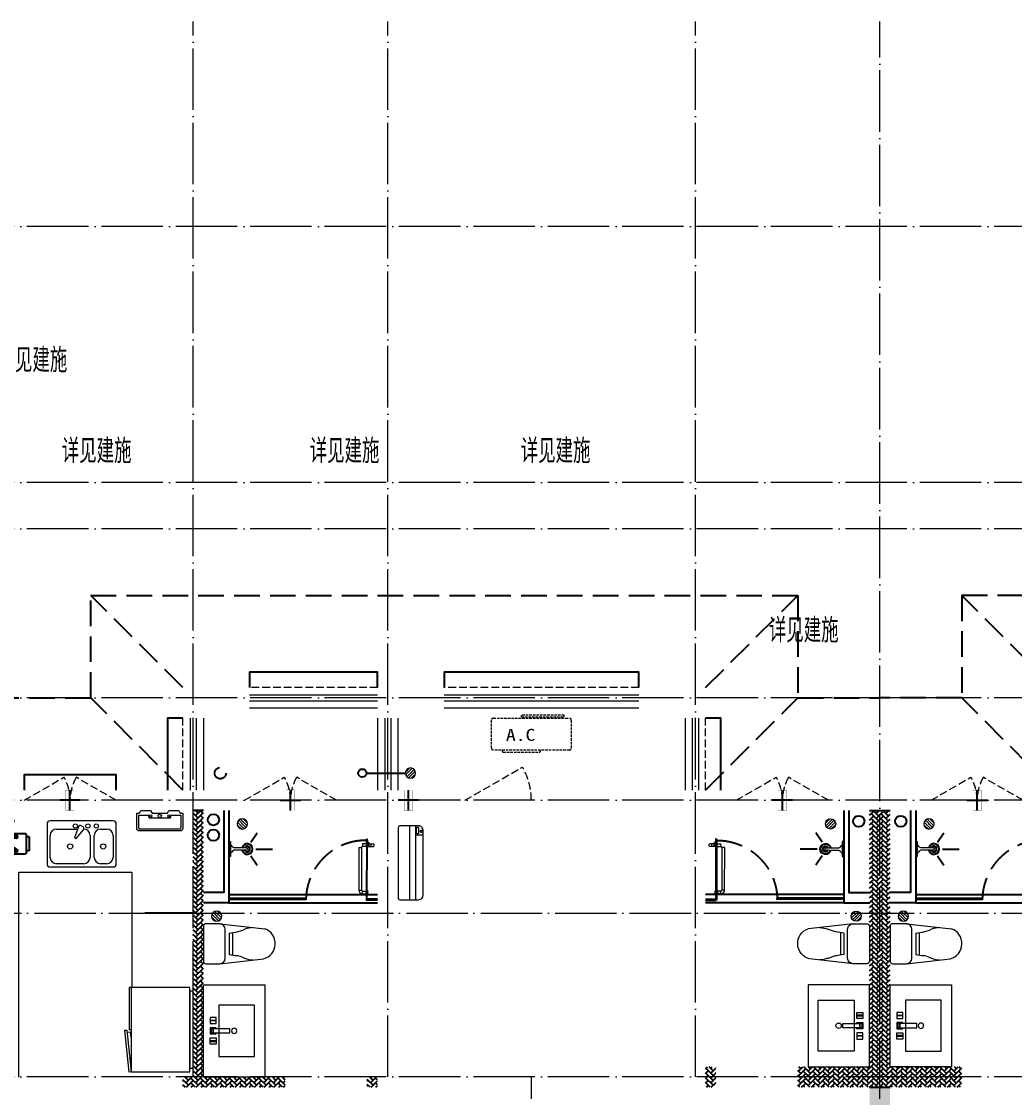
# Model space of a CAD drawing. Extents: x 27938 to 983267, y -209821 to 1628073.
# Drawn here: x 698442 to 708131, y 679657 to 690157 of the extents above; entities that cross this region are included whole.
import ezdxf

# ---------------------------------------------------------------- set-up
doc = ezdxf.new("R2010")
doc.units = 0
doc.header["$LTSCALE"] = 1000
doc.header["$MEASUREMENT"] = 0
doc.linetypes.add('DASH', pattern=[0.35, 0.25, -0.1])
doc.linetypes.add('DOTE', pattern=[2.42, 2, -0.2, 0.02, -0.2])
for name, color, linetype in [('$RECOVER_210609100354-13', 7, 'Continuous'), ('$RECOVER_210609100354-32', 7, 'Continuous'), ('AH-FURNITURE', 1, 'Continuous'), ('IP-bath&kitchen-JOHNSON', 4, 'Continuous'), ('P-bath&kitchen-JOHNSON', 4, 'Continuous'), ('PUB_TEXT', 4, 'Continuous'), ('VPIPE-中水', 122, 'Continuous'), ('VPIPE-凝结', 150, 'Continuous'), ('VPIPE-雨水', 4, 'DASH'), ('保温', 6, 'Continuous'), ('卫生间', 6, 'Continuous'), ('建筑-排气道', 9, 'Continuous'), ('机电标识类', 1, 'Continuous'), ('看线', 251, 'Continuous')]:
    doc.layers.add(name, color=color, linetype=linetype)
for name, color, linetype, lineweight in [('DOTE', 19, 'DOTE', 9), ('LVTRY', 1, 'Continuous', 13), ('PUB_HATCH', 8, 'Continuous', 9), ('WINDOW', 144, 'Continuous', 15), ('平面-栏杆', 135, 'Continuous', 15), ('平面-看线', 45, 'Continuous', 15), ('平面-空调室内机', 176, 'Continuous', 9), ('平面-空调预留孔', 173, 'Continuous', 15), ('空调', 76, 'Continuous', 13), ('立面-洞口示意', 152, 'Continuous', 13)]:
    doc.layers.add(name, color=color, linetype=linetype, lineweight=lineweight)
doc.styles.add('_TCH_AXIS', font='COMPLEX', dxfattribs={"bigfont": 'GBCBIG'})
doc.styles.add('DIM_FONT', font='SIMPLEX.shx', dxfattribs={"width": 0.56})
doc.styles.add('黑体', font='')
doc.styles.get('黑体').set_extended_font_data('SimHei')
pattern_1 = [(45, (0, 0), (0, 47.4157523), [100.584, -33.528]), (135, (23.708, 23.708), (3e-15, 47.4157523), [100.584, -33.528])]

# ---------------------------------------------------------------- blocks, each defined once
blk = doc.blocks.new('rrrrrrrrrrrra')
for p, q in [((-112, 459), (-112, 324)), ((253, 484), (-87, 484)), ((278, 324), (278, 459)), ((-112, 324), (-64, -103)), ((278, 324), (228, -116)), ((-59, 271), (224, 271)), ((-21, 232), (-34, 154)), ((186, 232), (-21, 232)), ((186, 232), (199, 154)), ((191, 200), (-26, 200))]:
    blk.add_line(p, q)
for centre, radius, start, end in [((-87, 459), 25, 90, 180), ((253, 459), 25, 0, 90), ((-59, 324), 53.3, 180, 270), ((224, 324), 53.3, 270, 0), ((-323, 210), 294, 333.5369, 351.4828), ((488, 210), 294, 188.5172, 206.4631), ((149, -3), 224, 158.5202, 180), ((16, -3), 224, 0, 21.4798), ((84, -64), 153, 195.0773, 340.1181)]:
    blk.add_arc(centre, radius, start, end)
blk = doc.blocks.new('A$C1E0F638F')
for points in [[(500, 435), (500, 85), (0, 85), (0, 435)], [(270, 30), (230, 30), (230, 195), (270, 195)], [(120, 0), (180, 0), (180, 60), (120, 60)], [(147, 55), (153, 55), (153, 5), (147, 5)], [(230, 30), (270, 30), (270, 10), (230, 10)], [(380, 0), (320, 0), (320, 60), (380, 60)], [(353, 55), (347, 55), (347, 5), (353, 5)]]:
    blk.add_lwpolyline(points, close=True)
blk.add_lwpolyline([(270, 60), (280, 60), (280, 0), (220, 0), (220, 60), (230, 60)])
blk.add_circle((250, 236), 26)
blk = doc.blocks.new('$lvtry$00000171')
for p, q in [((-74, 11), (-11, 74)), ((-70, -27), (27, 70)), ((-53, -53), (53, 53)), ((-27, -70), (70, 27)), ((11, -74), (74, -11))]:
    blk.add_line(p, q)
blk.add_circle((0, 0), 75)
blk.add_point((0, 0))
blk = doc.blocks.new('135')
blk.add_hatch(color=256).paths.add_polyline_path([(5, 2), (4, -1), (-5, 2), (-4, 5)])
for p, q in [((-6, 19), (-3, 19)), ((-3, 19), (-6, 19)), ((-6, 3), (5, -2)), ((-6, 3), (-5, 3)), ((-5, 11), (-5, 31)), ((5, 11), (-5, 11)), ((5, 10), (-5, 10)), ((-5, 3), (-4, 6)), ((-4, 6), (5, 2)), ((0, 0), (0, 39)), ((6, 19), (3, 19)), ((3, 19), (6, 19)), ((4, -1), (5, 2)), ((5, 11), (5, 32)), ((4, -1), (6, -2))]:
    blk.add_line(p, q)
for centre, radius, start, end in [((6, 16), 13.5, 151.0147, 204.8403), ((13, 4), 20.5, 163.0924, 182.0012), ((-6, 4), 1, 184.2275, 248.4661), ((-5, 22), 0.5, 335.7643, 151.0147), ((4, 18), 9.42, 155.7643, 171.9773), ((9, 15), 14.6, 166.278, 198.0953), ((14, 4), 19.5, 163.7443, 182.5269), ((-5, 3), 0.5, 181.9385, 247.2597), ((5, 22), 0.5, 29.8425, 204.574), ((-6, 17), 11.7, 10.475, 24.574), ((-6, 15), 12.4, 338.6449, 16.0476), ((29, 7), 24, 172.9439, 199.2318), ((-6, 16), 13.4, 334.9111, 29.8425), ((26, 6), 20.6, 169.1454, 199.9526), ((6, -1), 1.17, 247.4597, 19.9526), ((6, -1), 0.5, 247.4597, 19.2318)]:
    blk.add_arc(centre, radius, start, end)
blk.add_open_spline([(-5, 31), (-4, 31), (-2, 33), (1, 29), (3, 31), (5, 32)], degree=3, knots=[0, 0, 0, 0, 3.066329, 6.218313, 11.124135, 11.124135, 11.124135, 11.124135])
blk = doc.blocks.new('SDFAWERAWER')
at = {"layer": 'LVTRY', "color": 1}
for p, q in [((593941, -1242210), (593784, -1242595)), ((593965, -1242220), (593807, -1242604)), ((593941, -1242210), (593965, -1242220)), ((593988, -1242191), (593978, -1242214)), ((594007, -1242226), (593978, -1242214)), ((594017, -1242203), (593988, -1242191)), ((594016, -1242220), (594027, -1242193)), ((594016, -1242220), (594022, -1242223)), ((594026, -1242204), (594018, -1242222)), ((594018, -1242222), (594021, -1242220)), ((594025, -1242211), (594021, -1242220)), ((594023, -1242221), (594022, -1242223)), ((594022, -1242223), (594024, -1242222)), ((594023, -1242211), (594030, -1242194)), ((594024, -1242221), (594024, -1242222)), ((594025, -1242211), (594031, -1242197)), ((594027, -1242193), (594033, -1242195)), ((594028, -1242234), (594078, -1242255)), ((594030, -1242194), (594031, -1242197)), ((594032, -1242197), (594033, -1242195)), ((594033, -1242195), (594034, -1242197)), ((594034, -1242198), (594034, -1242197)), ((594047, -1242201), (594036, -1242229)), ((594036, -1242229), (594039, -1242230)), ((594037, -1242211), (594088, -1242232)), ((594039, -1242230), (594045, -1242214)), ((594039, -1242230), (594042, -1242228)), ((594042, -1242228), (594051, -1242205)), ((594050, -1242202), (594043, -1242218)), ((594047, -1242201), (594050, -1242202)), ((594050, -1242202), (594051, -1242205)), ((594057, -1242246), (594067, -1242223)), ((593784, -1242595), (593807, -1242604)), ((593803, -1242641), (593813, -1242618)), ((593803, -1242641), (593833, -1242653)), ((593813, -1242618), (593842, -1242630)), ((593842, -1242630), (593833, -1242653)), ((593834, -1242656), (593833, -1242653)), ((593845, -1242629), (593834, -1242656)), ((593836, -1242657), (593834, -1242656)), ((593848, -1242630), (593836, -1242657)), ((593845, -1242629), (593842, -1242630)), ((593848, -1242630), (593845, -1242629)), ((593847, -1242662), (593858, -1242634)), ((593847, -1242662), (593850, -1242663)), ((593850, -1242663), (593861, -1242635)), ((593852, -1242662), (593862, -1242637)), ((593858, -1242634), (593861, -1242635)), ((593861, -1242635), (593862, -1242637))]:
    blk.add_line(p, q, dxfattribs=at)
blk.add_lwpolyline([(593823, -1242717), (594046, -1242174), (594037, -1242170), (593814, -1242713)], close=True, dxfattribs=at)
blk.add_arc((594075, -1242240), 15.3, 281.7932, 33.7019, dxfattribs=at)
for centre, major_axis, start_param, end_param in [((593974, -1242224), (3.93, 9.6), 0, 1.570796), ((593817, -1242608), (13.5, 33.1), 1.570796, 3.141593), ((593817, -1242608), (3.93, 9.6), 1.570796, 3.141593)]:
    blk.add_ellipse(centre, major_axis=major_axis, ratio=1, start_param=start_param, end_param=end_param, dxfattribs=at)
at = {"layer": 'P-bath&kitchen-JOHNSON', "color": 8, "linetype": 'DASH'}
blk.add_arc((593810, -1242714), 586, 67.5369, 157.1325, dxfattribs=at)
at = {"layer": 'LVTRY', "color": 1, "xscale": -1, "rotation": 157.7329157530927}
blk.add_blockref('135', (594045, -1242162), dxfattribs=at)
blk = doc.blocks.new('A$C5DCB2F21')
at = {"layer": 'IP-bath&kitchen-JOHNSON', "color": 8}
for p, q in [((-68, -213), (-158, -275)), ((0, -261), (0, -425)), ((68, -213), (158, -275))]:
    blk.add_line(p, q, dxfattribs=at)
at = {"layer": 'IP-bath&kitchen-JOHNSON', "color": 250}
for centre, major_axis, ratio, start_param, end_param in [((0, -179), (-51, 0), 0.990052, -1.36297, 4.504563), ((0, -178), (-26.8, 0), 0.994812, -1.167677, 4.309269)]:
    blk.add_ellipse(centre, major_axis=major_axis, ratio=ratio, start_param=start_param, end_param=end_param, dxfattribs=at)
at = {"layer": 'LVTRY', "color": 1}
for p, q in [((74, 0), (-74, 0)), ((-10, -174), (-10, -49)), ((11, -174), (11, -49))]:
    blk.add_line(p, q, dxfattribs=at)
blk.add_lwpolyline([(74, 0), (74, -16), (-74, -16), (-74, 0)], dxfattribs=at)
for points in [[(-26, -31, -0.364142), (-38, -16, -0.020495)], [(-10, -49, 0.214893), (-26, -31, 7.649644)], [(11, -49, -0.21439), (26, -31, -7.649644)], [(26, -31, 0.364142), (38, -16, 0.020495)]]:
    blk.add_lwpolyline(points, format="xyb", dxfattribs=at)
blk.add_arc((0, -174), 10.5, 180, 0, dxfattribs=at)
for centre, major_axis, ratio, start_param, end_param in [((0, -181), (53.6, 0), 0.987577, 1.76809, 7.656688), ((-12, -165), (0, 1.43), 0.85, -1.570796, 4.712389), ((-12, -189), (0, 1.43), 0.85, 4.712389, 10.995574), ((12, -165), (0, 1.43), 0.85, 4.712389, 10.995574), ((12, -189), (0, 1.43), 0.85, 4.712389, 10.995574)]:
    blk.add_ellipse(centre, major_axis=major_axis, ratio=ratio, start_param=start_param, end_param=end_param, dxfattribs=at)
blk = doc.blocks.new('fgdfsdfsfssfes')
at = {"layer": '$RECOVER_210609100354-32', "color": 8}
for points in [[(575944, 371358), (575944, 370458), (575694, 370458)], [(575894, 371358), (575894, 370558), (575694, 370558)]]:
    blk.add_lwpolyline(points, dxfattribs=at)
at = {"layer": 'IP-bath&kitchen-JOHNSON'}
for p, q in [((575944, 370538), (577294, 370538)), ((575944, 370503), (576594, 370503)), ((575944, 370493), (576594, 370493)), ((575944, 370458), (577294, 370458)), ((576594, 370493), (576594, 370503)), ((577294, 370493), (577194, 370493)), ((577194, 370483), (577194, 370493)), ((577294, 370483), (577194, 370483))]:
    blk.add_line(p, q, dxfattribs=at)
at = {"layer": 'LVTRY', "color": 1}
blk.add_lwpolyline([(576294, 368858), (575694, 368858), (575694, 369658), (576294, 369658)], close=True, dxfattribs=at)
at = {"layer": 'IP-bath&kitchen-JOHNSON', "rotation": 22.25976934310711}
blk.add_blockref('SDFAWERAWER', (-443125, 1295644), dxfattribs=at)
at = {"layer": 'LVTRY', "color": 1, "xscale": -0.6666666667107826, "yscale": 0.6666666667107826}
for p in [(576074, 371228), (575824, 370328)]:
    blk.add_blockref('$lvtry$00000171', p, dxfattribs=at)
at = {"layer": 'LVTRY', "color": 1, "rotation": 90.008488524447}
blk.add_blockref('A$C5DCB2F21', (575944, 370983), dxfattribs=at)
at = {"layer": 'LVTRY', "color": 1, "extrusion": (0, 0, -1), "xscale": -1, "zscale": -1, "rotation": 270}
blk.add_blockref('rrrrrrrrrrrra', (-576178, 369976), dxfattribs=at)
at = {"layer": 'LVTRY', "color": 1, "xscale": -1, "rotation": 270}
blk.add_blockref('A$C1E0F638F', (575759, 369009), dxfattribs=at)
blk = doc.blocks.new('cvxcvxvcxvcx')
at = {"layer": '$RECOVER_210609100354-32', "color": 8}
for points in [[(581944, 371358), (581944, 370458), (582194, 370458)], [(581994, 371358), (581994, 370558), (582194, 370558)]]:
    blk.add_lwpolyline(points, dxfattribs=at)
at = {"layer": 'IP-bath&kitchen-JOHNSON'}
for p, q in [((581944, 370538), (580494, 370538)), ((580494, 370493), (580594, 370493)), ((580494, 370483), (580594, 370483)), ((581944, 370458), (580494, 370458)), ((580594, 370483), (580594, 370493)), ((581944, 370503), (581194, 370503)), ((581194, 370493), (581194, 370503)), ((581944, 370493), (581194, 370493))]:
    blk.add_line(p, q, dxfattribs=at)
at = {"layer": 'LVTRY', "color": 1}
blk.add_lwpolyline([(581594, 368758), (582194, 368758), (582194, 369658), (581594, 369658)], close=True, dxfattribs=at)
at = {"layer": 'IP-bath&kitchen-JOHNSON', "xscale": -1}
for name, p, rotation in [('SDFAWERAWER', (1600912, 1295644), 337.7402306568928), ('A$C5DCB2F21', (581944, 370983), 269.991511475553)]:
    blk.add_blockref(name, p, dxfattribs=dict(at, rotation=rotation))
at = {"layer": 'LVTRY', "color": 1, "xscale": 0.6666666667107826, "yscale": 0.6666666667107826}
for p in [(581814, 371228), (582064, 370328)]:
    blk.add_blockref('$lvtry$00000171', p, dxfattribs=at)
at = {"layer": 'LVTRY', "color": 1, "extrusion": (0, 0, -1), "zscale": -1, "rotation": 90.00000000000001}
blk.add_blockref('rrrrrrrrrrrra', (-581710, 369976), dxfattribs=at)
at = {"layer": 'LVTRY', "color": 1, "rotation": 90.00000000000001}
blk.add_blockref('A$C1E0F638F', (582129, 368959), dxfattribs=at)
blk = doc.blocks.new('A$C001338C2')
for p, q in [((845, 304), (55, 304)), ((109, 215), (109, 304)), ((0, 249), (0, 22)), ((900, 22), (900, 249)), ((22, 0), (878, 0))]:
    blk.add_line(p, q)
at = {"lineweight": 5}
for p, q in [((900, 215), (0, 215)), ((900, 143), (0, 143))]:
    blk.add_line(p, q, dxfattribs=at)
for points in [[(73, 275), (57, 275, -0.414214), (51, 281), (51, 283, -0.414214), (57, 289), (73, 289, -0.414214), (79, 283), (79, 281, -0.414214)], [(89, 226), (22, 226, -0.414214), (17, 232), (17, 243, -0.414214), (22, 249), (89, 249, -0.414214), (95, 243), (95, 232, -0.414214)]]:
    blk.add_lwpolyline(points, format="xyb", close=True)
for centre, radius, start, end in [((55, 249), 55, 90, 180), ((845, 249), 55, 360, 90), ((22, 22), 22, 180, 270), ((878, 22), 22, 270, 360)]:
    blk.add_arc(centre, radius, start, end)
blk = doc.blocks.new('dongkong')
blk.add_wipeout([(-603756, 210771), (-603756, 210571), (-603836, 210571), (-603836, 210771)])
at = {"layer": '机电标识类', "color": 250, "linetype": 'DASH', "ltscale": 400}
for p, q in [((-603796, 210771), (-603796, 210571)), ((-603896, 210671), (-603696, 210671))]:
    blk.add_line(p, q, dxfattribs=at)
at = {"layer": '空调', "color": 6, "linetype": 'DASH', "const_width": 2}
blk.add_lwpolyline([(-603756, 210771), (-603756, 210571), (-603836, 210571), (-603836, 210771)], close=True, dxfattribs=at)
blk = doc.blocks.new('VDVDVDCZSCCS')
at = {"layer": '保温', "linetype": 'ByBlock', "ltscale": 10}
h = blk.add_hatch(dxfattribs=at)
h.set_pattern_fill('AR-HBONE', color=251, scale=55)
h.set_pattern_definition(pattern_1)
h.paths.add_polyline_path([(554117, 373624), (554116, 371024), (554017, 371024), (554017, 373624)])
h = blk.add_hatch(dxfattribs=at)
h.set_pattern_fill('AR-HBONE', color=251, scale=55)
h.set_pattern_definition(pattern_1)
h.paths.add_polyline_path([(559016, 370924), (559016, 371124), (559116, 371124), (559116, 370924)])
h = blk.add_hatch(dxfattribs=at)
h.set_pattern_fill('AR-HBONE', color=251, scale=55)
h.set_pattern_definition(pattern_1)
edge = h.paths.add_edge_path()
edge.add_line((553917, 370924), (553917, 371024))
edge.add_line((553918, 371024), (554916, 371024))
edge.add_line((554916, 371024), (554916, 370924))
edge.add_line((554916, 370924), (553917, 370924))
h = blk.add_hatch(dxfattribs=at)
h.set_pattern_fill('AR-HBONE', color=251, scale=55)
h.set_pattern_definition(pattern_1)
h.paths.add_polyline_path([(555716, 370924), (555716, 371024), (555816, 371024), (555816, 370924)])
at = {"layer": '保温', "color": 251, "linetype": 'ByBlock', "ltscale": 10}
blk.add_line((554117, 373624), (554017, 373624), dxfattribs=at)
blk = doc.blocks.new('A$C60D053AF')
at = {"layer": 'AH-FURNITURE', "color": 8}
for p, q in [((233, -90), (128, -90)), ((193, -71), (328, -71)), ((193, -91), (328, -91)), ((342, -97), (370, -143)), ((356, -83), (384, -129)), ((233, -110), (128, -110)), ((245, -129), (245, -122)), ((265, -129), (265, -122)), ((255, -281), (255, -251)), ((255, -281), (393, -281)), ((393, -281), (393, -251))]:
    blk.add_line(p, q, dxfattribs=at)
for points in [[(170, -68, 1), (170, -94), (193, -94), (193, -68)], [(234, -251), (414, -251, 0.414214), (424, -241), (424, -111, 0.414214), (414, -101), (234, -101, 0.414214), (224, -111), (224, -241, 0.414214)], [(268, -122), (268, -107, 0.414214), (248, -87), (233, -87), (233, -113), (242, -113), (242, -122)], [(242, -152, 1), (268, -152), (268, -129), (242, -129)], [(384, -161, 1), (402, -143), (386, -127), (368, -145)]]:
    blk.add_lwpolyline(points, format="xyb", close=True, dxfattribs=at)
for centre, radius in [((100, -100), 30), ((255, -152), 15), ((255, -152), 10), ((393, -152), 15), ((393, -152), 10)]:
    blk.add_circle(centre, radius, dxfattribs=at)
for radius in [40, 20]:
    blk.add_arc((328, -111), radius, 45, 90, dxfattribs=at)
blk = doc.blocks.new('*U67')
h = blk.add_hatch(color=5)
h.set_gradient(color1=(0, 0, 255), rotation=180, tint=1)
h.paths.add_polyline_path([(0, 0), (-6.35, -6.35), (-6.35, -2.159), (-15, -2.159), (-15, 2.159), (-6.35, 2.159), (-6.35, 6.35)])
at = {"color": 0, "linetype": 'Continuous'}
blk.add_lwpolyline([(0, 0), (-6.35, -6.35), (-6.35, -2.159), (-15, -2.159), (-15, 2.159), (-6.35, 2.159), (-6.35, 6.35)], close=True, dxfattribs=at)
blk = doc.blocks.new('sgrsefv')
at = {"layer": 'PUB_HATCH'}
blk.add_hatch(color=256, dxfattribs=at).paths.add_polyline_path([(1112933, 840916), (1112933, 840646), (1113073, 840646), (1113073, 840661), (1112968, 840661), (1112948, 840681), (1112948, 840881), (1112968, 840901), (1113288, 840901), (1113308, 840881), (1113308, 840681), (1113288, 840661), (1113183, 840661), (1113183, 840646), (1113323, 840646), (1113323, 840916)])
at = {"layer": 'LVTRY', "color": 1}
for p, q in [((1113073, 840661), (1113073, 840646)), ((1113183, 840661), (1113183, 840646))]:
    blk.add_line(p, q, dxfattribs=at)
for points in [[(1112918, 840931), (1113338, 840931), (1113338, 840631), (1112918, 840631)], [(1112933, 840916), (1113323, 840916), (1113323, 840646), (1112933, 840646)], [(1113288, 840661), (1112968, 840661), (1112948, 840681), (1112948, 840881), (1112968, 840901), (1113288, 840901), (1113308, 840881), (1113308, 840681), (1113288, 840661)]]:
    blk.add_lwpolyline(points, close=True, dxfattribs=at)
at = {"layer": '立面-洞口示意'}
blk.add_lwpolyline([(1112918, 840931), (1113182, 840837), (1113338, 840631)], dxfattribs=at)
at = {"layer": '建筑-排气道', "xscale": -5, "yscale": 5, "zscale": 5, "rotation": 270}
blk.add_blockref('*U67', (1113118, 840599), dxfattribs=at)
blk = doc.blocks.new('rtyg7uyhg')
at = {"layer": 'LVTRY'}
for p, q in [((194235, 45489), (193621, 45489)), ((193590, 45458), (193590, 45069)), ((193682, 45407), (193888, 45407)), ((193896, 45430), (193858, 45326)), ((193875, 45316), (193946, 45401)), ((193926, 45440), (193940, 45432)), ((194112, 45407), (194173, 45407)), ((194265, 45069), (194265, 45458)), ((193621, 45131), (193621, 45346)), ((193858, 45326), (193875, 45316)), ((194010, 45346), (194010, 45131)), ((194051, 45131), (194051, 45346)), ((194235, 45346), (194235, 45131)), ((193948, 45069), (193682, 45069)), ((194173, 45069), (194112, 45069)), ((193621, 45039), (194235, 45039))]:
    blk.add_line(p, q, dxfattribs=at)
for centre, radius in [((193866, 45438), 20.5), ((193989, 45438), 20.5), ((194071, 45438), 20.5), ((193815, 45238), 25.6), ((194137, 45238), 25.6)]:
    blk.add_circle(centre, radius, dxfattribs=at)
for centre, radius, start, end in [((193621, 45458), 30.7, 90, 180), ((194235, 45458), 30.7, 360, 90), ((193682, 45346), 61.4, 90, 180), ((193916, 45423), 20.5, 60, 159.4623), ((193930, 45414), 20.5, 320.5377, 60), ((193948, 45346), 61.4, 360, 90), ((194112, 45346), 61.4, 90, 180), ((194173, 45346), 61.4, 360, 90), ((193621, 45069), 30.7, 180, 270), ((193682, 45131), 61.4, 180, 270), ((193948, 45131), 61.4, 270, 360), ((194112, 45131), 61.4, 180, 270), ((194173, 45131), 61.4, 270, 360), ((194235, 45069), 30.7, 270, 360)]:
    blk.add_arc(centre, radius, start, end, dxfattribs=at)
at = {"layer": 'LVTRY', "style": 'DIM_FONT', "width": 0.8, "flags": 9}
for tag in ['YSIZE', 'XSIZE']:
    blk.add_attdef(tag, (193928, 45488), '', height=0.5, rotation=90, dxfattribs=at)
blk = doc.blocks.new('A-Kitchen-7')
at = {"layer": 'LVTRY'}
for p, q in [((-519, 780), (-7, 834)), ((-4, 811), (-515, 756)), ((-29, 767), (-35, 806)), ((-7, 834), (-4, 811)), ((-515, 756), (-519, 780)), ((515, 756), (-515, 756)), ((-515, 756), (-515, 40)), ((-486, 761), (-485, 756)), ((-29, 767), (-112, 756)), ((515, 780), (0, 780)), ((0, 756), (0, 780)), ((515, 756), (515, 780)), ((515, 40), (515, 756)), ((-515, 40), (515, 40))]:
    blk.add_line(p, q, dxfattribs=at)
blk.add_lwpolyline([(-469, 40), (-469, 0), (469, 0), (469, 40)], close=True, dxfattribs=at)
blk = doc.blocks.new('FRSDFDGDGDRGDR')
at = {"layer": '平面-空调预留孔'}
for p, q in [((699612, 775044), (699612, 775441)), ((699619, 775448), (699746, 775448)), ((699746, 775448), (699746, 775355)), ((699720, 775342), (699720, 775143)), ((699727, 775349), (699740, 775349)), ((699727, 775136), (699740, 775136)), ((699746, 775130), (699746, 775037)), ((699746, 775037), (699619, 775037))]:
    blk.add_line(p, q, dxfattribs=at)
blk.add_lwpolyline([(699766, 775167), (699793, 775154), (699793, 775057), (699766, 775044), (699766, 775018), (699619, 775018, -0.414214), (699593, 775044), (699593, 775441, -0.414214), (699619, 775468), (699766, 775468), (699766, 775441), (699793, 775428), (699793, 775332), (699766, 775318)], format="xyb", close=True, dxfattribs=at)
for centre, radius in [((699740, 775332), 10.6), ((699740, 775243), 15.8), ((699740, 775154), 10.6)]:
    blk.add_circle(centre, radius, dxfattribs=at)
for centre, start, end in [((699619, 775441), 90, 180), ((699727, 775342), 90, 180), ((699740, 775355), 270, 360), ((699727, 775143), 180, 270), ((699740, 775130), 0, 90), ((699619, 775044), 180, 270)]:
    blk.add_arc(centre, 6.6, start, end, dxfattribs=at)
blk = doc.blocks.new('vcxvcdfvdxv')
at = {"layer": 'LVTRY', "color": 251}
for p, q in [((582294, 370358), (582764, 370358)), ((582394, 369458), (582394, 370358)), ((582548, 370115), (582764, 370358)), ((582764, 370358), (582764, 369458)), ((582294, 370115), (582548, 370115)), ((582548, 370115), (582548, 369700)), ((582548, 369700), (582294, 369700)), ((582764, 369458), (582548, 369700)), ((582764, 369458), (582294, 369458))]:
    blk.add_line(p, q, dxfattribs=at)
at = {"layer": 'LVTRY'}
for p, q in [((582704, 370278), (582304, 370278)), ((582339, 370238), (582624, 370238)), ((582339, 370233), (582624, 370233)), ((582394, 370268), (582394, 369548)), ((582579, 370168), (582579, 370258)), ((582579, 370258), (582583, 370258)), ((582583, 370258), (582583, 370168)), ((582714, 369548), (582714, 370268)), ((582409, 370126), (582536, 370126)), ((582409, 370121), (582409, 370126)), ((582429, 370018), (582429, 370228)), ((582434, 370018), (582434, 370228)), ((582654, 370126), (582526, 370126)), ((582526, 370126), (582526, 370121)), ((582536, 370126), (582536, 370121)), ((582583, 370168), (582579, 370168)), ((582629, 370228), (582629, 370018)), ((582634, 370228), (582634, 370018)), ((582654, 370121), (582654, 370126)), ((582394, 369700), (582394, 370115)), ((582536, 370121), (582409, 370121)), ((582526, 370121), (582654, 370121)), ((582583, 370078), (582579, 370078)), ((582579, 370078), (582579, 369988)), ((582583, 369988), (582583, 370078)), ((582624, 370013), (582339, 370013)), ((582624, 370008), (582339, 370008)), ((582579, 369988), (582583, 369988)), ((582693, 369958), (582654, 369958)), ((582674, 369939), (582674, 369978)), ((582579, 369738), (582579, 369828)), ((582579, 369828), (582583, 369828)), ((582583, 369828), (582583, 369738)), ((582693, 369858), (582654, 369858)), ((582674, 369839), (582674, 369878)), ((582624, 369808), (582339, 369808)), ((582624, 369803), (582339, 369803)), ((582429, 369798), (582429, 369588)), ((582434, 369798), (582434, 369588)), ((582583, 369738), (582579, 369738)), ((582629, 369588), (582629, 369798)), ((582634, 369588), (582634, 369798)), ((582536, 369696), (582409, 369696)), ((582409, 369696), (582409, 369691)), ((582409, 369691), (582536, 369691)), ((582526, 369691), (582526, 369696)), ((582526, 369696), (582654, 369696)), ((582654, 369691), (582526, 369691)), ((582536, 369691), (582536, 369696)), ((582583, 369648), (582579, 369648)), ((582579, 369648), (582579, 369558)), ((582583, 369558), (582583, 369648)), ((582654, 369696), (582654, 369691)), ((582304, 369538), (582704, 369538)), ((582339, 369583), (582624, 369583)), ((582339, 369578), (582624, 369578)), ((582579, 369558), (582583, 369558))]:
    blk.add_line(p, q, dxfattribs=at)
blk.add_lwpolyline([(582894, 368758), (582894, 370758), (583994, 370758), (583994, 369632)], dxfattribs=at)
for centre, radius in [((582481, 370123), 29.7), ((582481, 370123), 11.7), ((582674, 369958), 17), ((582674, 369858), 17), ((582481, 369693), 29.7), ((582481, 369693), 11.7)]:
    blk.add_circle(centre, radius, dxfattribs=at)
for centre, radius, start, end in [((582404, 370268), 10, 90, 180), ((582439, 370228), 10, 90, 180), ((582439, 370228), 5, 90, 180), ((582624, 370228), 10, 0, 90), ((582624, 370228), 5, 0, 90), ((582704, 370268), 10, 0, 90), ((582481, 370123), 56.7, 2.2742, 87.7258), ((582481, 370123), 52.2, 2.4704, 87.5296), ((582581, 370123), 56.7, 92.2742, 177.7258), ((582581, 370123), 52.2, 92.4704, 177.5296), ((582481, 370123), 56.7, 272.2742, 357.7258), ((582481, 370123), 52.2, 272.4704, 357.5296), ((582581, 370123), 56.7, 182.2742, 267.7258), ((582581, 370123), 52.2, 182.4704, 267.5296), ((582439, 370018), 10, 180, 270), ((582439, 370018), 5, 180, 270), ((582624, 370018), 5, 270, 0), ((582624, 370018), 10, 270, 0), ((582439, 369798), 10, 90, 180), ((582439, 369798), 5, 90, 180), ((582481, 369693), 56.7, 2.2742, 87.7258), ((582481, 369693), 52.2, 2.4704, 87.5296), ((582581, 369693), 56.7, 92.2742, 177.7258), ((582581, 369693), 52.2, 92.4704, 177.5296), ((582624, 369798), 10, 0, 90), ((582624, 369798), 5, 0, 90), ((582481, 369693), 56.7, 272.2742, 357.7258), ((582481, 369693), 52.2, 272.4704, 357.5296), ((582581, 369693), 56.7, 182.2742, 267.7258), ((582581, 369693), 52.2, 182.4704, 267.5296), ((582404, 369548), 10, 180, 270), ((582439, 369588), 10, 180, 270), ((582439, 369588), 5, 180, 270), ((582624, 369588), 5, 270, 0), ((582624, 369588), 10, 270, 0), ((582704, 369548), 10, 270, 0)]:
    blk.add_arc(centre, radius, start, end, dxfattribs=at)
for name, p in [('sgrsefv', (-530625, -469573)), ('rtyg7uyhg', (389578, 325770))]:
    blk.add_blockref(name, p)
at = {"xscale": -1, "rotation": 90}
blk.add_blockref('A$C60D053AF', (582714, 371358), dxfattribs=at)
at = {"rotation": 90}
blk.add_blockref('FRSDFDGDGDRGDR', (1359511, -328434), dxfattribs=at)
at = {"layer": 'LVTRY', "color": 1, "extrusion": (0, 0, -1), "xscale": -0.7999999999883585, "yscale": 0.7999999999883585, "zscale": -0.7999999999883585, "rotation": 270}
blk.add_blockref('A-Kitchen-7', (-584594, 369220), dxfattribs=at)
blk = doc.blocks.new('HFTHFFGHFH')
at = {"layer": 'DOTE', "linetype": 'DOTE', "ltscale": 0.3}
for p, q in [((554017, 602649), (554017, 612949)), ((555917, 602649), (555917, 612949)), ((558917, 602649), (558917, 612949)), ((560717, 594449), (560717, 612949)), ((587117, 610949), (534317, 610949)), ((587117, 608449), (534317, 608449)), ((587117, 607999), (534317, 607999)), ((587117, 606349), (534317, 606349)), ((587117, 605349), (534317, 605349)), ((534317, 604249), (587117, 604249)), ((587117, 602649), (534317, 602649)), ((557317, 594449), (557317, 602649))]:
    blk.add_line(p, q, dxfattribs=at)
blk = doc.blocks.new('A$C04040EB5')
at = {"layer": '保温', "linetype": 'ByBlock', "ltscale": 10}
h = blk.add_hatch(dxfattribs=at)
h.set_pattern_fill('AR-HBONE', color=251, scale=55)
h.set_pattern_definition([(45, (-445516.58, -596848.81), (0, 47.4157523), [100.584, -33.528]), (135, (-445492.87, -596825.102), (3e-15, 47.4157523), [100.584, -33.528])])
edge = h.paths.add_edge_path()
edge.add_line((200, 5000), (200, 7500))
edge.add_line((200, 7500), (0, 7500))
edge.add_line((0, 7500), (0, 5000))
edge.add_line((0, 5000), (200, 5000))
h = blk.add_hatch(dxfattribs=at)
h.set_pattern_fill('AR-HBONE', color=251, scale=55)
h.set_pattern_definition([(45, (-445516.58, -596848.81), (0, 47.4157523), [100.584, -33.528]), (135, (-445492.87, -596825.102), (3e-15, 47.4157523), [100.584, -33.528])])
edge = h.paths.add_edge_path()
edge.add_line((900, 4800), (900, 5000))
edge.add_line((900, 5000), (-700, 5000))
edge.add_line((-700, 5000), (-700, 4800))
edge.add_line((-700, 4800), (900, 4800))
at = {"layer": '保温', "linetype": 'Continuous', "ltscale": 10}
h = blk.add_hatch(dxfattribs=at)
h.set_pattern_fill('HEX', color=251, scale=10, angle=90, style=0)
h.set_pattern_definition([(90, (-503782.47, -516048.461), (-16.49778, 1e-15), [9.525, -19.05]), (210, (-503782.47, -516048.461), (8.24889, -14.2874966), [9.525, -19.05]), (150, (-503782.47, -516038.936), (-8.24889, -14.2874966), [9.525, -19.05])])
edge = h.paths.add_edge_path()
edge.add_line((200, 4800), (0, 4800))
edge.add_line((0, 4800), (0, 0))
edge.add_line((0, 0), (200, 0))
edge.add_line((200, 0), (200, 4800))
at = {"layer": '保温', "color": 251, "linetype": 'ByBlock', "ltscale": 10}
for p, q in [((0, 7500), (200, 7500)), ((0, 4800), (200, 4800)), ((0, 0), (200, 0))]:
    blk.add_line(p, q, dxfattribs=at)
blk = doc.blocks.new('BFBTCSD')
at = {"layer": '卫生间', "color": 159, "linetype": 'DASH', "true_color": 0x22346e}
for p, q in [((700017, 683657), (699117, 684557)), ((705117, 683657), (706017, 684557)), ((700017, 682657), (699117, 683557)), ((705117, 682657), (706017, 683557))]:
    blk.add_line(p, q, dxfattribs=at)
blk.add_lwpolyline([(696417, 689157), (698117, 689157), (698117, 684657), (697817, 684657), (697817, 683557), (699117, 683557), (699117, 684557), (706017, 684557), (706017, 683557), (706817, 683557)], dxfattribs=at)
blk = doc.blocks.new('gsergvr')
at = {"layer": '平面-空调预留孔', "linetype": 'DASH', "ltscale": 0.1}
for p, q in [((34075, 17176), (34075, 17166)), ((34085, 17156), (34438, 17156)), ((34448, 17166), (34448, 17176))]:
    blk.add_line(p, q, dxfattribs=at)
blk.add_lwpolyline([(34729, 17176), (33989, 17176, -0.414214), (33969, 17196), (33969, 17466, -0.414214), (33989, 17486), (34729, 17486, -0.414214), (34749, 17466), (34749, 17196, -0.414214)], format="xyb", close=True, dxfattribs=at)
blk.add_lwpolyline([(34679, 17515), (34260, 17515), (34260, 17500), (34679, 17500)], close=True, dxfattribs=at)
for centre, start, end in [((34085, 17166), 180, 270), ((34438, 17166), 270, 0)]:
    blk.add_arc(centre, 10, start, end, dxfattribs=at)
at = {"layer": '平面-空调预留孔', "color": 251, "linetype": 'DASH', "ltscale": 0.1, "true_color": 0x636466, "style": '黑体', "width": 1.2}
blk.add_text('A.C', height=117, dxfattribs=at).set_placement((34111, 17265))
blk = doc.blocks.new('rtyryrtyeeretee')
at = {"layer": '平面-空调预留孔'}
blk.add_blockref('gsergvr', (635673, 326706), dxfattribs=at)

msp = doc.modelspace()

# ---------------------------------------------------------------- linework, layer by layer
at = {"layer": '$RECOVER_210609100354-13', "color": 251}
msp.add_line((700116.6, 681457.2), (699646.4, 681457.2), dxfattribs=at)
at = {"layer": 'VPIPE-中水', "linetype": 'Continuous'}
for centre in [(700314.1, 682367.2), (706611.5, 682352.2), (707021.7, 682352.2), (700314.1, 682217.2)]:
    msp.add_circle(centre, 55, dxfattribs=at)
at = {"layer": 'VPIPE-凝结', "ltscale": 0.1}
msp.add_line((701806.6, 682822.7), (702186.6, 682822.7), dxfattribs=at)
at = {"layer": 'VPIPE-凝结'}
msp.add_circle((701766.6, 682822.7), 40, dxfattribs=at)
at = {"layer": 'VPIPE-雨水'}
msp.add_circle((700381.6, 682822.2), 55, dxfattribs=at)
at = {"layer": 'WINDOW', "color": 250, "linetype": 'DASH', "ltscale": 0.3}
msp.add_lwpolyline([(702766.7, 682557.2), (703329.8, 682881.8, -0.1314846), (703416.7, 682557.2)], format="xyb", dxfattribs=at)
at = {"layer": '平面-栏杆'}
for points in [[(700666.5, 683587.2), (701916.6, 683587.5)], [(702566.6, 683587.2), (704466.6, 683587.5)], [(700666.5, 683527.2), (701916.6, 683527.5)], [(702566.6, 683527.2), (704466.6, 683527.5)], [(700086.9, 683357.2), (700086.6, 682657.2)], [(700146.9, 683357.2), (700146.6, 682657.2)], [(701986.6, 683357.2), (701986.9, 682657.2)], [(702046.6, 683357.2), (702046.9, 682657.2)], [(704986.3, 683357.2), (704986.6, 682657.2)], [(705046.3, 683357.2), (705046.6, 682657.2)]]:
    msp.add_lwpolyline(points, dxfattribs=at)
at = {"layer": '平面-看线', "linetype": 'DASH', "ltscale": 0.3}
for p, q in [((700016.6, 682657.2), (700016.9, 683357.2)), ((705116.6, 682657.2), (705116.3, 683357.2))]:
    msp.add_line(p, q, dxfattribs=at)
for points in [[(701916.6, 683657.2), (700666.5, 683657.2)], [(704466.6, 683657.2), (702566.6, 683657.2)]]:
    msp.add_lwpolyline(points, dxfattribs=at)
at = {"layer": '平面-看线'}
for points in [[(701916.6, 683457.2), (700666.5, 683457.2)], [(704466.6, 683457.2), (702566.6, 683457.2)], [(700216.9, 683357.2), (700216.6, 682657.2)], [(701916.6, 683357.2), (701916.9, 682657.2)], [(704916.3, 683357.2), (704916.6, 682657.2)]]:
    msp.add_lwpolyline(points, dxfattribs=at)
at = {"layer": '看线', "color": 202, "ltscale": 0.5}
for points in [[(701916.6, 683657.2), (701916.6, 683807.2), (700666.5, 683807.2), (700666.5, 683657.2)], [(704466.6, 683657.2), (704466.6, 683807.2), (702566.6, 683807.2), (702566.6, 683657.2)], [(700016.9, 683357.2), (699866.9, 683357.2), (699866.9, 682657.2)], [(705266.3, 682657.2), (705266.3, 683357.2), (705116.3, 683357.2)]]:
    msp.add_lwpolyline(points, dxfattribs=at)

# ---------------------------------------------------------------- block references
for name, p in [('rtyryrtyeeretee', (33384.7, 339166.1)), ('fgdfsdfsfssfes', (131222.9, 311098.8))]:
    msp.add_blockref(name, p)
at = {"xscale": -1}
for name, p in [('cvxcvxvcxvcx', (1282410.2, 311098.8)), ('fgdfsdfsfssfes', (1282410.3, 311098.8))]:
    msp.add_blockref(name, p, dxfattribs=at)
at = {"layer": 'LVTRY', "xscale": -0.6666666667107825, "yscale": 0.6666666667107825, "rotation": 90.00000000602213}
msp.add_blockref('$lvtry$00000171', (702236.6, 682822.7), dxfattribs=at)
at = {"layer": '平面-空调室内机', "ltscale": 0.3, "rotation": 180}
msp.add_blockref('dongkong', (95118.4, 893228), dxfattribs=at)
at = {"layer": '平面-空调预留孔', "xscale": 0.8000000000465648, "yscale": 0.8000000000465648, "zscale": 0.8000000000465648, "rotation": 270.0000002334302}
msp.add_blockref('A$C001338C2', (702116.6, 682307.4), dxfattribs=at)

# ---------------------------------------------------------------- texts
at = {"layer": 'PUB_TEXT', "style": '_TCH_AXIS'}
for p in [(698207.8, 686734.1), (698835, 685847.1), (701253.8, 685847.1), (703313.3, 685847.1), (705734.3, 684097.1)]:
    msp.add_text('详见建施', height=236.31, dxfattribs=at).set_placement(p)

# ---------------------------------------------------------------- next in the draw order: linework, layer by layer
at = {"layer": 'WINDOW', "color": 250, "linetype": 'DASH', "ltscale": 0.3}
for points in [[(698466.6, 682557.2), (698856.3, 682782.1, -0.1316053), (698916.6, 682557.2)], [(699366.6, 682557.2), (698976.8, 682782.1, 0.1316053), (698916.6, 682557.2)]]:
    msp.add_lwpolyline(points, format="xyb", dxfattribs=at)
at = {"layer": '看线', "color": 202, "ltscale": 0.5}
msp.add_lwpolyline([(699366.6, 682657.2), (699366.6, 682807.2), (698466.6, 682807.2), (698466.6, 682657.2)], dxfattribs=at)

# ---------------------------------------------------------------- next in the draw order: block references
msp.add_blockref('vcxvcdfvdxv', (115522.9, 311098.8))
at = {"layer": '平面-空调室内机', "ltscale": 0.3, "xscale": -1, "rotation": 180}
for p in [(1304862.5, 893230.3), (1311562.6, 893228.1)]:
    msp.add_blockref('dongkong', p, dxfattribs=at)
at = {"layer": '平面-空调室内机', "ltscale": 0.3, "rotation": 180}
msp.add_blockref('dongkong', (102070.5, 893228.1), dxfattribs=at)

# ---------------------------------------------------------------- next in the draw order: linework, layer by layer
at = {"layer": 'WINDOW', "color": 250, "linetype": 'DASH', "ltscale": 0.3}
for points in [[(700616.6, 682557.2), (701006.3, 682782.1, -0.1316053), (701066.6, 682557.2)], [(701516.6, 682557.2), (701126.8, 682782.1, 0.1316053), (701066.6, 682557.2)], [(705416.6, 682557.2), (705806.3, 682782.1, -0.1316053), (705866.6, 682557.2)], [(706316.6, 682557.2), (705926.8, 682782.1, 0.1316053), (705866.6, 682557.2)], [(707316.6, 682557.2), (707706.3, 682782.1, -0.1316053), (707766.6, 682557.2)], [(708216.6, 682557.2), (707826.8, 682782.1, 0.1316053), (707766.6, 682557.2)]]:
    msp.add_lwpolyline(points, format="xyb", dxfattribs=at)

# ---------------------------------------------------------------- next in the draw order: block references
for name, p in [('HFTHFFGHFH', (146100, 77208.4)), ('BFBTCSD', (0, 0)), ('VDVDVDCZSCCS', (146100, 308833.4)), ('A$C04040EB5', (706716.6, 674957.2))]:
    msp.add_blockref(name, p)
at = {"xscale": -1}
msp.add_blockref('BFBTCSD', (1413633.2, 0), dxfattribs=at)

# ---------------------------------------------------------------- next in the draw order: block references
at = {"layer": '平面-空调室内机', "ltscale": 0.3, "xscale": -1}
msp.add_blockref('dongkong', (98420.3, 471886.5), dxfattribs=at)

# ---------------------------------------------------------------- next in the draw order: linework, layer by layer
at = {"layer": '平面-看线'}
msp.add_line((702116.9, 682657.2), (702116.6, 683357.2), dxfattribs=at)

doc.saveas('drawing.dxf')
